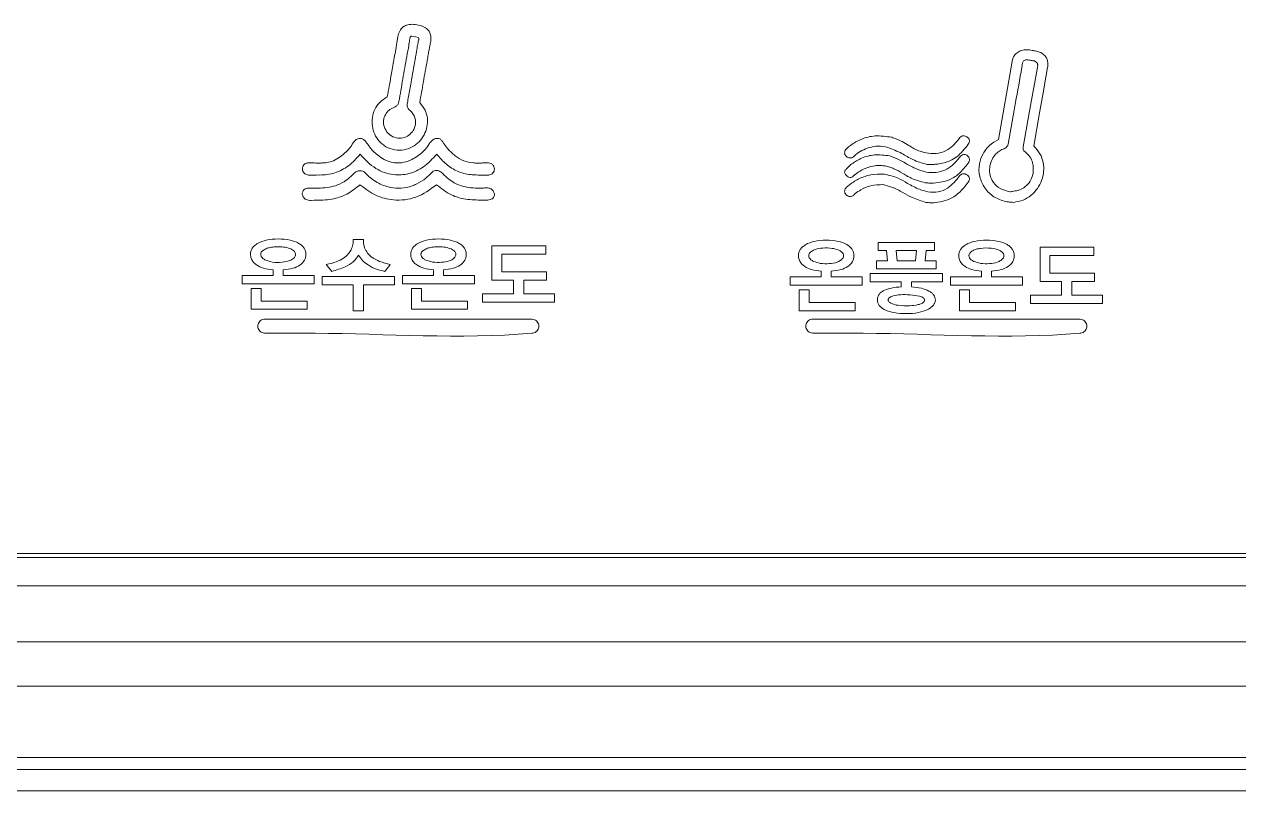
# Model space of a CAD drawing. Extents: x 7905 to 14077, y -986 to 9572.
# Drawn here: x 8913.33 to 8956.55, y -216.29 to -189.02 of the extents above; entities that cross this region are included whole.
import ezdxf

# ---------------------------------------------------------------- set-up
doc = ezdxf.new("R2010")
doc.units = 0
doc.header["$LTSCALE"] = 20
doc.header["$MEASUREMENT"] = 0
doc.layers.get('0').update_dxf_attribs({"linetype": 'CONTINUOUS'})

msp = doc.modelspace()

# ---------------------------------------------------------------- linework, layer by layer
at = {"color": 7, "linetype": 'Continuous', "lineweight": 15}
for p, q in [((8947.99661, -193.11754), (8948.48662, -190.34682)), ((8925.03573, -196.67439), (8925.40438, -196.67439)), ((8929.97691, -196.90067), (8931.88791, -196.90067)), ((8929.97691, -198.12375), (8929.97691, -196.90067)), ((8931.88791, -196.90067), (8931.88791, -197.19665)), ((8943.71829, -196.77765), (8945.72242, -196.77765)), ((8943.71829, -197.06693), (8943.71829, -196.77765)), ((8945.72242, -196.77765), (8945.72242, -197.06693)), ((8949.477, -196.94547), (8951.388, -196.94547)), ((8949.477, -198.17455), (8949.477, -196.94547)), ((8951.388, -196.94547), (8951.388, -197.24286)), ((8930.32616, -197.19665), (8930.32616, -197.83024)), ((8931.88791, -197.19665), (8930.32616, -197.19665)), ((8943.66079, -197.43664), (8944.04708, -197.43664)), ((8943.66079, -197.72592), (8943.66079, -197.43664)), ((8944.01286, -197.06693), (8943.71829, -197.06693)), ((8944.04708, -197.43664), (8944.01286, -197.06693)), ((8944.36247, -197.06693), (8945.0779, -197.06693)), ((8944.39457, -197.43664), (8944.36247, -197.06693)), ((8945.04544, -197.43664), (8944.39457, -197.43664)), ((8945.0779, -197.06693), (8945.04544, -197.43664)), ((8945.42644, -197.06693), (8945.39328, -197.43664)), ((8945.39328, -197.43664), (8945.77922, -197.43664)), ((8945.72242, -197.06693), (8945.42644, -197.06693)), ((8945.77922, -197.43664), (8945.77922, -197.72592)), ((8949.8259, -197.24286), (8949.8259, -197.87962)), ((8951.388, -197.24286), (8949.8259, -197.24286)), ((8922.18719, -197.95445), (8922.18719, -197.75442)), ((8922.54773, -197.75442), (8922.54773, -197.95445)), ((8924.27655, -197.80999), (8924.08147, -197.56869)), ((8927.8897, -197.95445), (8927.8897, -197.75442)), ((8928.25024, -197.75442), (8928.25024, -197.95445)), ((8930.32616, -197.83024), (8931.91084, -197.83024)), ((8931.91084, -197.83024), (8931.91084, -198.12375)), ((8941.6871, -198.00447), (8941.6871, -197.80339)), ((8942.048, -197.80339), (8942.048, -198.00447)), ((8943.43656, -197.88806), (8946.00408, -197.88806)), ((8943.43656, -198.18016), (8943.43656, -197.88806)), ((8945.77922, -197.72592), (8943.66079, -197.72592)), ((8946.00408, -197.88806), (8946.00408, -198.18016)), ((8947.38944, -198.00447), (8947.38944, -197.80339)), ((8947.74998, -197.80339), (8947.74998, -198.00447)), ((8949.8259, -197.87962), (8951.41058, -197.87962)), ((8951.41058, -197.87962), (8951.41058, -198.17455)), ((8921.08547, -197.95445), (8922.18719, -197.95445)), ((8921.08547, -198.25078), (8921.08547, -197.95445)), ((8923.65228, -198.25078), (8921.08547, -198.25078)), ((8922.54773, -197.95445), (8923.65228, -197.95445)), ((8923.65228, -197.95445), (8923.65228, -198.25078)), ((8923.93658, -197.99093), (8926.50339, -197.99093)), ((8923.93658, -198.28479), (8923.93658, -197.99093)), ((8925.03866, -198.28479), (8923.93658, -198.28479)), ((8925.03866, -199.21718), (8925.03866, -198.28479)), ((8925.40167, -198.28479), (8925.40167, -199.21718)), ((8926.50339, -198.28479), (8925.40167, -198.28479)), ((8926.50339, -197.99093), (8926.50339, -198.28479)), ((8926.78798, -197.95445), (8927.8897, -197.95445)), ((8926.78798, -198.25078), (8926.78798, -197.95445)), ((8929.35479, -198.25078), (8926.78798, -198.25078)), ((8928.25024, -197.95445), (8929.35479, -197.95445)), ((8929.35479, -197.95445), (8929.35479, -198.25078)), ((8930.74668, -198.12375), (8929.97691, -198.12375)), ((8930.74668, -198.60705), (8930.74668, -198.12375)), ((8931.10686, -198.12375), (8931.10686, -198.60705)), ((8931.91084, -198.12375), (8931.10686, -198.12375)), ((8940.58538, -198.00447), (8941.6871, -198.00447)), ((8940.58538, -198.30222), (8940.58538, -198.00447)), ((8943.1529, -198.30222), (8940.58538, -198.30222)), ((8942.048, -198.00447), (8943.1529, -198.00447)), ((8943.1529, -198.00447), (8943.1529, -198.30222)), ((8944.53547, -198.18016), (8943.43656, -198.18016)), ((8944.53547, -198.36113), (8944.53547, -198.18016)), ((8944.90412, -198.18016), (8944.90412, -198.36113)), ((8946.00408, -198.18016), (8944.90412, -198.18016)), ((8946.28771, -198.00447), (8947.38944, -198.00447)), ((8946.28771, -198.30222), (8946.28771, -198.00447)), ((8948.85523, -198.30222), (8946.28771, -198.30222)), ((8947.74998, -198.00447), (8948.85523, -198.00447)), ((8948.85523, -198.00447), (8948.85523, -198.30222)), ((8950.24676, -198.17455), (8949.477, -198.17455)), ((8950.24676, -198.66032), (8950.24676, -198.17455)), ((8950.60695, -198.17455), (8950.60695, -198.66032)), ((8951.41058, -198.17455), (8950.60695, -198.17455)), ((8921.40911, -199.16077), (8921.40911, -198.415)), ((8921.40911, -198.415), (8921.76118, -198.415)), ((8921.76118, -198.415), (8921.76118, -198.86726)), ((8927.11158, -199.16077), (8927.11158, -198.415)), ((8927.11158, -198.415), (8927.46365, -198.415)), ((8927.46365, -198.415), (8927.46365, -198.86726)), ((8929.63895, -198.60705), (8930.74668, -198.60705)), ((8929.63895, -198.90092), (8929.63895, -198.60705)), ((8931.10686, -198.60705), (8932.20294, -198.60705)), ((8932.20294, -198.60705), (8932.20294, -198.90092)), ((8940.90902, -199.21704), (8940.90902, -198.46739)), ((8940.90902, -198.46739), (8941.26109, -198.46739)), ((8941.26109, -198.46739), (8941.26109, -198.92177)), ((8946.61135, -199.21704), (8946.61135, -198.46739)), ((8946.61135, -198.46739), (8946.96343, -198.46739)), ((8946.96343, -198.46739), (8946.96343, -198.92177)), ((8949.13904, -198.66032), (8950.24676, -198.66032)), ((8949.13904, -198.9556), (8949.13904, -198.66032)), ((8950.60695, -198.66032), (8951.70303, -198.66032)), ((8951.70303, -198.66032), (8951.70303, -198.9556)), ((8923.40548, -199.16077), (8921.40911, -199.16077)), ((8921.76118, -198.86726), (8923.40548, -198.86726)), ((8923.40548, -198.86726), (8923.40548, -199.16077)), ((8929.1076, -199.16077), (8927.11158, -199.16077)), ((8927.46365, -198.86726), (8929.1076, -198.86726)), ((8929.1076, -198.86726), (8929.1076, -199.16077)), ((8932.20294, -198.90092), (8929.63895, -198.90092)), ((8941.26109, -198.92177), (8942.90539, -198.92177)), ((8942.90539, -198.92177), (8942.90539, -199.21704)), ((8946.96343, -198.92177), (8948.60772, -198.92177)), ((8948.60772, -198.92177), (8948.60772, -199.21704)), ((8951.70303, -198.9556), (8949.13904, -198.9556)), ((8925.40167, -199.21718), (8925.03866, -199.21718)), ((8942.90539, -199.21704), (8940.90902, -199.21704)), ((8948.60772, -199.21704), (8946.61135, -199.21704)), ((9020.85923, -207.84731), (8816.85923, -207.84731)), ((9020.95162, -207.99746), (8816.95162, -207.99746)), ((8816.95163, -208.99746), (9020.95163, -208.99746)), ((9020.95162, -210.99746), (8816.95162, -210.99746)), ((9015.33321, -212.56551), (8822.57003, -212.56551)), ((8822.50781, -215.1104), (9015.39544, -215.1104)), ((9015.39544, -215.53622), (8822.50781, -215.53622)), ((8817.86493, -216.29108), (9020.03832, -216.29108)), ((8817.86493, -216.29168), (9020.03832, -216.29168))]:
    msp.add_line(p, q, dxfattribs=at)
at = {"color": 7, "linetype": 'Continuous', "lineweight": 15, "flags": 128}
for points in [[(8927.12225, -189.4399), (8927.25627, -189.46936), (8927.36143, -189.49247)], [(8949.39467, -190.48582), (8949.10793, -192.10374), (8948.88244, -193.37471)], [(8949.74322, -190.55778), (8949.68331, -190.90089), (8949.58633, -191.45657), (8949.46154, -192.17166), (8949.25532, -193.35214)]]:
    msp.add_lwpolyline(points, dxfattribs=at)
at = {"color": 7, "linetype": 'Continuous', "lineweight": 15}
for points, knots in [([(8926.25265, -191.6049), (8926.27512, -191.47821), (8926.32496, -191.19722), (8926.40713, -190.73227), (8926.48525, -190.29282), (8926.54517, -189.9492), (8926.58374, -189.74063), (8926.60662, -189.58708), (8926.62578, -189.46283), (8926.65141, -189.3524), (8926.70211, -189.23858), (8926.78924, -189.11643), (8926.94889, -189.03412), (8927.14423, -189.00678), (8927.3589, -189.04272), (8927.56518, -189.10294), (8927.71439, -189.21556), (8927.78742, -189.35715), (8927.80393, -189.48184), (8927.80231, -189.58302), (8927.78036, -189.72449), (8927.7428, -189.89206), (8927.70553, -190.11235), (8927.63684, -190.49438), (8927.53682, -191.06229), (8927.44866, -191.55984), (8927.40518, -191.80528)], [0, 0, 0, 0, 0.06251728, 0.13865647, 0.22941082, 0.2793798, 0.30813413, 0.33245803, 0.35479527, 0.3692453, 0.38734085, 0.41519609, 0.44009732, 0.47232551, 0.5093502, 0.54509335, 0.57606697, 0.59689876, 0.62080351, 0.63640452, 0.64595633, 0.69028385, 0.71982741, 0.75448585, 0.87888875, 1, 1, 1, 1]), ([(8927.36143, -189.49247), (8927.36706, -189.50257), (8927.37752, -189.52133), (8927.3756, -189.55348), (8927.35846, -189.6018), (8927.3387, -189.70994), (8927.29792, -189.94175), (8927.21427, -190.41125), (8927.11257, -190.98179), (8927.02335, -191.49319), (8926.97452, -191.76262), (8926.95313, -191.88967), (8926.97354, -192.02), (8927.10946, -192.11693), (8927.2121, -192.26454), (8927.25968, -192.41647), (8927.25909, -192.599), (8927.19027, -192.79973), (8927.02891, -192.9753), (8926.80953, -193.07492), (8926.56335, -193.07355), (8926.33923, -192.97021), (8926.18028, -192.7876), (8926.10432, -192.56025), (8926.12743, -192.33327), (8926.22965, -192.1455), (8926.38133, -192.00705), (8926.54978, -191.9665), (8926.64182, -191.86361), (8926.71005, -191.5309), (8926.80113, -190.96865), (8926.9204, -190.29869), (8927.00673, -189.83662), (8927.03953, -189.61108), (8927.05134, -189.5097), (8927.07276, -189.46809), (8927.08572, -189.45264), (8927.10261, -189.44177), (8927.11558, -189.44054), (8927.12225, -189.4399)], [0, 0, 0, 0, 0.00410726, 0.00763116, 0.01122101, 0.02272391, 0.04729844, 0.0966962, 0.1955042, 0.25747505, 0.28484065, 0.29483471, 0.30410948, 0.33091921, 0.35065238, 0.36911925, 0.38754613, 0.41608588, 0.44384325, 0.47170743, 0.50100093, 0.53029723, 0.5584725, 0.58642381, 0.61492963, 0.63843434, 0.66272533, 0.68702127, 0.69903967, 0.71030033, 0.80842409, 0.90722407, 0.95662259, 0.97849407, 0.99034404, 0.99295152, 0.99533612, 0.99760315, 1, 1, 1, 1]), ([(8948.48662, -190.34682), (8948.49298, -190.30301), (8948.50378, -190.22855), (8948.57114, -190.12287), (8948.66298, -190.01711), (8948.81718, -189.93285), (8949.00486, -189.91751), (8949.18216, -189.9413), (8949.29715, -189.96426), (8949.34916, -189.97464)], [0, 0, 0, 0, 0.12073424, 0.20519644, 0.34189617, 0.50584962, 0.67565568, 0.85330341, 1, 1, 1, 1]), ([(8949.34916, -189.97464), (8949.42292, -189.99342), (8949.5497, -190.0257), (8949.63789, -190.12079), (8949.67478, -190.16056)], [0, 0, 0, 0, 0.58176843, 1, 1, 1, 1]), ([(8948.34798, -193.28088), (8948.44311, -192.74172), (8948.61298, -191.779), (8948.78418, -190.81651), (8948.85951, -190.39304)], [0, 0, 0, 0, 0.560025307, 1, 1, 1, 1]), ([(8948.85951, -190.39304), (8948.86256, -190.37453), (8948.8687, -190.33724), (8948.91116, -190.30056), (8948.9596, -190.28043), (8948.99328, -190.27816), (8949.01085, -190.27697)], [0, 0, 0, 0, 0.25951966, 0.52303933, 0.75115354, 1, 1, 1, 1]), ([(8949.01085, -190.27697), (8949.06208, -190.28543), (8949.1511, -190.30013), (8949.23986, -190.31632), (8949.27755, -190.32319)], [0, 0, 0, 0, 0.57544553, 1, 1, 1, 1]), ([(8949.27755, -190.32319), (8949.29714, -190.334), (8949.33209, -190.3533), (8949.36086, -190.38091), (8949.3735, -190.39304)], [0, 0, 0, 0, 0.560456427, 1, 1, 1, 1]), ([(8949.3735, -190.39304), (8949.37849, -190.40085), (8949.38884, -190.41706), (8949.39401, -190.44956), (8949.39443, -190.47261), (8949.39467, -190.48582)], [0, 0, 0, 0, 0.28422228, 0.58964858, 1, 1, 1, 1]), ([(8949.67478, -190.16056), (8949.71329, -190.23384), (8949.77979, -190.36036), (8949.75405, -190.49931), (8949.74322, -190.55778)], [0, 0, 0, 0, 0.57921531, 1, 1, 1, 1]), ([(8927.40518, -191.80528), (8927.4766, -191.89102), (8927.61418, -192.05617), (8927.69463, -192.36785), (8927.67672, -192.67366), (8927.57093, -192.96013), (8927.39107, -193.20745), (8927.14602, -193.39643), (8926.8438, -193.50339), (8926.51391, -193.50099), (8926.20241, -193.39455), (8925.95473, -193.19388), (8925.78956, -192.93463), (8925.70589, -192.64198), (8925.70502, -192.33691), (8925.79256, -192.04261), (8925.97279, -191.77492), (8926.1571, -191.66295), (8926.25265, -191.6049)], [0, 0, 0, 0, 0.06668851, 0.12843978, 0.18891088, 0.24951075, 0.31034128, 0.37139044, 0.43371608, 0.50043019, 0.56693745, 0.6287844, 0.68932849, 0.74982631, 0.81037353, 0.87106682, 0.93316162, 1, 1, 1, 1]), ([(8925.28138, -193.64431), (8925.1518, -193.79024), (8924.90095, -194.07275), (8924.39667, -194.33383), (8923.99123, -194.38567), (8923.64831, -194.37668), (8923.44246, -194.41054), (8923.2861, -194.31806), (8923.23843, -194.2504), (8923.22836, -194.16496), (8923.24362, -194.08694), (8923.27413, -194.02401), (8923.31488, -193.98103), (8923.36728, -193.95846), (8923.48344, -193.9426), (8923.66119, -193.95618), (8923.86939, -193.95792), (8924.07311, -193.94678), (8924.37719, -193.8829), (8924.69414, -193.65492), (8924.96439, -193.37913), (8925.06891, -193.16961), (8925.17566, -193.09734), (8925.237, -193.07813), (8925.29885, -193.07365), (8925.37694, -193.08936), (8925.45746, -193.16005), (8925.55109, -193.2786), (8925.68107, -193.47245), (8925.88594, -193.66455), (8926.14456, -193.84126), (8926.4337, -193.95085), (8926.76178, -193.9598), (8927.12821, -193.84933), (8927.45492, -193.63265), (8927.69886, -193.36592), (8927.82274, -193.13907), (8927.97131, -193.07879), (8928.05827, -193.07619), (8928.13286, -193.09637), (8928.19975, -193.16075), (8928.27212, -193.28652), (8928.42142, -193.47483), (8928.65255, -193.69946), (8928.96177, -193.89495), (8929.25198, -193.95336), (8929.47773, -193.95565), (8929.65882, -193.95465), (8929.81266, -193.94294), (8929.95519, -193.9608), (8930.02226, -194.03843), (8930.06186, -194.12054), (8930.0661, -194.20489), (8930.03613, -194.27934), (8929.97257, -194.353), (8929.85945, -194.38928), (8929.69054, -194.3842), (8929.47263, -194.38091), (8929.13798, -194.376), (8928.74047, -194.26572), (8928.33055, -194.0075), (8928.1196, -193.76814), (8928.01047, -193.64431)], [0, 0, 0, 0, 0.044151, 0.08547381, 0.12614075, 0.13542754, 0.16414588, 0.16997116, 0.17587421, 0.18228551, 0.18898097, 0.19376055, 0.19804859, 0.20215227, 0.20647664, 0.22463462, 0.2425294, 0.25390423, 0.27106981, 0.312536, 0.33989927, 0.35908138, 0.36394726, 0.36881963, 0.37354662, 0.3779605, 0.38657419, 0.39701012, 0.41259491, 0.43948854, 0.46033655, 0.48368883, 0.50885218, 0.53353783, 0.56983846, 0.59634973, 0.61604692, 0.62612789, 0.63108149, 0.63571872, 0.64332169, 0.65137184, 0.66883706, 0.69774065, 0.72457813, 0.75085588, 0.76379643, 0.77605757, 0.79195259, 0.79937679, 0.80737556, 0.8138946, 0.82003893, 0.82593324, 0.83178066, 0.84165317, 0.8515723, 0.87030984, 0.89128117, 0.92764112, 0.96256617, 1, 1, 1, 1]), ([(8942.59357, -193.44375), (8942.64003, -193.40383), (8942.80165, -193.26493), (8943.13424, -193.08116), (8943.64157, -192.95409), (8944.00157, -193.00921), (8944.19911, -193.03946)], [0, 0, 0, 0, 0.10671755, 0.37125968, 0.65499151, 1, 1, 1, 1]), ([(8944.19911, -193.03946), (8944.25359, -193.05699), (8944.34446, -193.08622), (8944.46604, -193.14174), (8944.6155, -193.21817), (8944.72832, -193.28216), (8944.80796, -193.32734)], [0, 0, 0, 0, 0.254061882, 0.423743448, 0.593195455, 1, 1, 1, 1]), ([(8945.50434, -193.60638), (8945.62761, -193.61471), (8945.86801, -193.63095), (8946.1872, -193.49986), (8946.43848, -193.29848), (8946.55923, -193.13421), (8946.62265, -193.04794)], [0, 0, 0, 0, 0.27678067, 0.53979079, 0.75830165, 1, 1, 1, 1]), ([(8946.62265, -193.04794), (8946.64356, -193.03047), (8946.68373, -192.99693), (8946.756, -192.97952), (8946.82394, -192.9903), (8946.85957, -193.0137), (8946.87841, -193.02607)], [0, 0, 0, 0, 0.28690831, 0.55097956, 0.76254635, 1, 1, 1, 1]), ([(8946.87841, -193.02607), (8946.8944, -193.03581), (8946.92553, -193.05481), (8946.95541, -193.10148), (8946.9689, -193.15726), (8946.96235, -193.2217), (8946.93869, -193.26056), (8946.92639, -193.28077)], [0, 0, 0, 0, 0.18760828, 0.36547723, 0.54373581, 0.76271124, 1, 1, 1, 1]), ([(8948.25308, -195.3291), (8948.10884, -195.28263), (8947.82066, -195.18978), (8947.49758, -194.8565), (8947.30352, -194.44109), (8947.29031, -193.99995), (8947.43406, -193.61767), (8947.66802, -193.31055), (8947.88685, -193.18201), (8947.99661, -193.11754)], [0, 0, 0, 0, 0.15304694, 0.30575556, 0.45871202, 0.61406789, 0.74238738, 0.87077546, 1, 1, 1, 1]), ([(8942.59358, -193.72386), (8942.57832, -193.70945), (8942.54849, -193.68126), (8942.5265, -193.62318), (8942.52348, -193.56028), (8942.54263, -193.49387), (8942.57644, -193.4606), (8942.59357, -193.44375)], [0, 0, 0, 0, 0.1941072, 0.37950284, 0.56266968, 0.77848834, 1, 1, 1, 1]), ([(8944.06113, -193.3993), (8943.94515, -193.37614), (8943.72446, -193.33206), (8943.40768, -193.39354), (8943.13916, -193.50445), (8942.9642, -193.6162), (8942.87407, -193.69332), (8942.85479, -193.71478), (8942.85039, -193.72099), (8942.84964, -193.72304), (8942.84934, -193.72386)], [0, 0, 0, 0, 0.26833094, 0.51059741, 0.72433778, 0.93193782, 0.98272594, 0.99500642, 0.99801386, 1, 1, 1, 1]), ([(8945.45884, -194.00361), (8945.28573, -193.95543), (8944.96788, -193.86696), (8944.53818, -193.58631), (8944.23005, -193.46552), (8944.06113, -193.3993)], [0, 0, 0, 0, 0.35081226, 0.64411271, 1, 1, 1, 1]), ([(8944.80796, -193.32734), (8944.93746, -193.40804), (8945.15399, -193.54298), (8945.40389, -193.58821), (8945.50434, -193.60638)], [0, 0, 0, 0, 0.59805301, 1, 1, 1, 1]), ([(8946.92639, -193.28077), (8946.80137, -193.44366), (8946.55955, -193.75872), (8946.11577, -193.95156), (8945.8051, -193.99881), (8945.66884, -194.00592), (8945.55948, -194.00243), (8945.50374, -194.00309), (8945.45884, -194.00361)], [0, 0, 0, 0, 0.35372292, 0.68413819, 0.80898855, 0.90270339, 0.92163099, 1, 1, 1, 1]), ([(8947.69534, -194.04958), (8947.71546, -193.97236), (8947.75558, -193.81836), (8947.88684, -193.6389), (8948.03812, -193.50729), (8948.15022, -193.4648), (8948.20546, -193.44386)], [0, 0, 0, 0, 0.28592876, 0.57018116, 0.7881953, 1, 1, 1, 1]), ([(8948.20546, -193.44386), (8948.22443, -193.43536), (8948.26244, -193.41835), (8948.31361, -193.36145), (8948.33487, -193.31162), (8948.34798, -193.28088)], [0, 0, 0, 0, 0.27635818, 0.55354095, 1, 1, 1, 1]), ([(8949.25532, -193.35214), (8949.33566, -193.4392), (8949.49111, -193.60768), (8949.6051, -193.93127), (8949.62209, -194.25942), (8949.54847, -194.57881), (8949.39524, -194.87021), (8949.16892, -195.11303), (8948.87604, -195.29512), (8948.64936, -195.33438), (8948.53319, -195.3545)], [0, 0, 0, 0, 0.13213917, 0.25570917, 0.37680859, 0.49810968, 0.62017029, 0.74312338, 0.8683602, 1, 1, 1, 1]), ([(8948.88244, -193.37471), (8948.8781, -193.39519), (8948.86945, -193.43609), (8948.88256, -193.49299), (8948.91026, -193.53895), (8948.93851, -193.5534), (8948.95264, -193.56063)], [0, 0, 0, 0, 0.28566784, 0.57036952, 0.78516718, 1, 1, 1, 1]), ([(8948.95264, -193.56063), (8949.0109, -193.61649), (8949.1255, -193.72637), (8949.24665, -193.99387), (8949.23741, -194.20093), (8949.23169, -194.32933)], [0, 0, 0, 0, 0.28204899, 0.55479199, 1, 1, 1, 1]), ([(8928.01047, -193.64431), (8927.86121, -193.80468), (8927.5805, -194.1063), (8927.0318, -194.36272), (8926.42924, -194.40558), (8925.78823, -194.17605), (8925.45794, -193.82954), (8925.28138, -193.64431)], [0, 0, 0, 0, 0.20459953, 0.38478625, 0.55450502, 0.76185154, 1, 1, 1, 1]), ([(8942.59357, -194.16578), (8942.59379, -194.16476), (8942.59428, -194.16234), (8942.59674, -194.15741), (8942.60319, -194.14718), (8942.623, -194.12295), (8942.6812, -194.0642), (8942.84238, -193.93125), (8943.14478, -193.75521), (8943.61225, -193.63174), (8943.95094, -193.67691), (8944.13027, -193.70082)], [0, 0, 0, 0, 0.001864436, 0.00439135, 0.009747671, 0.023452839, 0.060080136, 0.157212375, 0.395426732, 0.679884552, 1, 1, 1, 1]), ([(8942.84934, -193.72386), (8942.82771, -193.7401), (8942.78501, -193.77217), (8942.70934, -193.77879), (8942.64268, -193.76284), (8942.61004, -193.73693), (8942.59358, -193.72386)], [0, 0, 0, 0, 0.28366824, 0.56019019, 0.77809644, 1, 1, 1, 1]), ([(8944.13027, -193.70082), (8944.25136, -193.74556), (8944.47136, -193.82685), (8944.67143, -193.94896), (8944.76139, -194.00386)], [0, 0, 0, 0, 0.55038388, 1, 1, 1, 1]), ([(8944.76139, -194.00386), (8944.82317, -194.03543), (8944.9455, -194.09793), (8945.16426, -194.20632), (8945.33217, -194.25434), (8945.43449, -194.28361)], [0, 0, 0, 0, 0.284970757, 0.564256395, 1, 1, 1, 1]), ([(8945.43449, -194.28361), (8945.545, -194.29192), (8945.76805, -194.3087), (8946.09676, -194.22233), (8946.39207, -194.02765), (8946.54247, -193.84508), (8946.62265, -193.74774)], [0, 0, 0, 0, 0.24072903, 0.48589745, 0.72593297, 1, 1, 1, 1]), ([(8946.92639, -193.95482), (8946.82119, -194.08988), (8946.62691, -194.33929), (8946.17234, -194.6247), (8945.81824, -194.65753), (8945.60988, -194.67685)], [0, 0, 0, 0, 0.32714183, 0.60409971, 1, 1, 1, 1]), ([(8946.62265, -193.74774), (8946.64247, -193.72491), (8946.67937, -193.6824), (8946.75163, -193.65224), (8946.82034, -193.65226), (8946.85856, -193.66867), (8946.87842, -193.67719)], [0, 0, 0, 0, 0.30858485, 0.57459605, 0.77895912, 1, 1, 1, 1]), ([(8946.87842, -193.67719), (8946.90146, -193.69853), (8946.94569, -193.73949), (8946.96987, -193.82085), (8946.96296, -193.89618), (8946.93877, -193.93496), (8946.92639, -193.95482)], [0, 0, 0, 0, 0.2959139, 0.56790909, 0.77880871, 1, 1, 1, 1]), ([(8925.27718, -194.72825), (8925.12832, -194.84869), (8924.83365, -195.08708), (8924.36068, -195.24176), (8923.92904, -195.28208), (8923.64927, -195.27909), (8923.44953, -195.28513), (8923.34221, -195.25298), (8923.2674, -195.17969), (8923.22644, -195.0944), (8923.22215, -195.0145), (8923.25839, -194.93469), (8923.32236, -194.8691), (8923.41117, -194.84376), (8923.59327, -194.84766), (8923.95211, -194.85521), (8924.4034, -194.79301), (8924.77217, -194.59272), (8924.97189, -194.42706), (8925.09135, -194.28545), (8925.20234, -194.23515), (8925.29772, -194.22578), (8925.36972, -194.23586), (8925.42988, -194.27021), (8925.50055, -194.35298), (8925.63687, -194.47421), (8925.89418, -194.6637), (8926.24317, -194.81581), (8926.65297, -194.86626), (8926.9562, -194.82432), (8927.17264, -194.75428), (8927.3799, -194.66587), (8927.60282, -194.52097), (8927.77188, -194.35739), (8927.86245, -194.26267), (8927.92554, -194.22951), (8928.03103, -194.20717), (8928.17292, -194.26509), (8928.28336, -194.4046), (8928.4404, -194.53241), (8928.65476, -194.68043), (8928.94919, -194.80054), (8929.30668, -194.84697), (8929.61278, -194.85045), (8929.81817, -194.83577), (8929.91953, -194.85621), (8929.97138, -194.891), (8930.01599, -194.93959), (8930.04914, -194.9988), (8930.06488, -195.06335), (8930.05939, -195.12488), (8930.03431, -195.1832), (8929.98165, -195.23043), (8929.90702, -195.2594), (8929.83607, -195.27178), (8929.74354, -195.2755), (8929.48289, -195.27123), (8929.06068, -195.26877), (8928.4833, -195.106), (8928.17486, -194.86175), (8928.00627, -194.72825)], [0, 0, 0, 0, 0.04607965, 0.09121309, 0.11779832, 0.15091786, 0.15910563, 0.16595056, 0.17749764, 0.1831688, 0.18859946, 0.1962769, 0.20374564, 0.21002532, 0.21799858, 0.2477716, 0.29727127, 0.3258097, 0.34825808, 0.35992092, 0.37019457, 0.37673498, 0.38301444, 0.38744675, 0.39317983, 0.40918842, 0.43159114, 0.47042333, 0.49977143, 0.53061741, 0.54366616, 0.5548094, 0.58515379, 0.60724901, 0.61188265, 0.61669386, 0.62429135, 0.63732565, 0.6510393, 0.66705847, 0.68617268, 0.71404173, 0.7430506, 0.77293399, 0.78823902, 0.79266434, 0.79765047, 0.80304497, 0.80854918, 0.8139143, 0.8188862, 0.82325477, 0.82899143, 0.83545951, 0.84243049, 0.84634873, 0.85787556, 0.90558118, 0.94839324, 1, 1, 1, 1]), ([(8942.59358, -194.40003), (8942.57862, -194.38692), (8942.55102, -194.36273), (8942.52665, -194.31542), (8942.52327, -194.26981), (8942.53607, -194.22984), (8942.5594, -194.19478), (8942.5817, -194.17586), (8942.59357, -194.16578)], [0, 0, 0, 0, 0.2116692, 0.3907067, 0.5549862, 0.68779871, 0.83378977, 1, 1, 1, 1]), ([(8942.84934, -194.40003), (8942.83604, -194.41519), (8942.8107, -194.44407), (8942.75849, -194.46742), (8942.70117, -194.47089), (8942.64029, -194.45008), (8942.60966, -194.41726), (8942.59358, -194.40003)], [0, 0, 0, 0, 0.20022272, 0.38132935, 0.55563601, 0.766665, 1, 1, 1, 1]), ([(8942.59386, -194.81913), (8942.63383, -194.78418), (8942.77412, -194.66152), (8943.05793, -194.4959), (8943.47432, -194.34214), (8943.78099, -194.34927), (8943.94605, -194.35311)], [0, 0, 0, 0, 0.1082289, 0.37988002, 0.6662209, 1, 1, 1, 1]), ([(8944.59524, -194.32877), (8944.48994, -194.26694), (8944.343, -194.18067), (8944.15156, -194.10588), (8944.02685, -194.06925), (8943.91054, -194.04825), (8943.76328, -194.03707), (8943.56285, -194.04888), (8943.26825, -194.12434), (8943.03348, -194.26256), (8942.89208, -194.36872), (8942.86022, -194.39397), (8942.8525, -194.39905), (8942.85026, -194.39974), (8942.84934, -194.40003)], [0, 0, 0, 0, 0.19315432, 0.26955867, 0.32519222, 0.39906266, 0.45645178, 0.55906799, 0.71606267, 0.93387399, 0.98545716, 0.99629607, 0.99847809, 1, 1, 1, 1]), ([(8943.94605, -194.35311), (8944.11172, -194.39117), (8944.40105, -194.45765), (8944.65344, -194.61252), (8944.76132, -194.67872)], [0, 0, 0, 0, 0.57256842, 1, 1, 1, 1]), ([(8945.38793, -194.65473), (8945.23645, -194.61587), (8944.9567, -194.54411), (8944.70887, -194.39646), (8944.59524, -194.32877)], [0, 0, 0, 0, 0.54149409, 1, 1, 1, 1]), ([(8945.48099, -194.97999), (8945.60765, -194.98892), (8945.852, -195.00613), (8946.28659, -194.8283), (8946.49168, -194.56742), (8946.62328, -194.40003)], [0, 0, 0, 0, 0.27832863, 0.53694552, 1, 1, 1, 1]), ([(8946.62328, -194.40003), (8946.64388, -194.38214), (8946.68342, -194.3478), (8946.75578, -194.33001), (8946.82381, -194.34082), (8946.85947, -194.36432), (8946.87834, -194.37674)], [0, 0, 0, 0, 0.28675989, 0.55050667, 0.76224005, 1, 1, 1, 1]), ([(8946.87834, -194.37674), (8946.89433, -194.38646), (8946.92552, -194.4054), (8946.95536, -194.45225), (8946.96877, -194.50833), (8946.96209, -194.57321), (8946.93833, -194.61245), (8946.92597, -194.63286)], [0, 0, 0, 0, 0.18654625, 0.36384297, 0.54211133, 0.76171947, 1, 1, 1, 1]), ([(8948.32293, -194.95833), (8948.21112, -194.92345), (8947.98963, -194.85433), (8947.77478, -194.60319), (8947.66629, -194.32295), (8947.68557, -194.1415), (8947.69534, -194.04958)], [0, 0, 0, 0, 0.28205419, 0.55873522, 0.77646341, 1, 1, 1, 1]), ([(8949.23169, -194.32933), (8949.20342, -194.42227), (8949.14796, -194.60459), (8948.96491, -194.80135), (8948.75441, -194.92429), (8948.60765, -194.94688), (8948.53319, -194.95833)], [0, 0, 0, 0, 0.28611073, 0.56129539, 0.77740066, 1, 1, 1, 1]), ([(8928.00627, -194.72825), (8927.77135, -194.89851), (8927.31494, -195.22927), (8926.5185, -195.31162), (8925.81446, -195.13623), (8925.45969, -194.86684), (8925.27718, -194.72825)], [0, 0, 0, 0, 0.2867824, 0.55716147, 0.77218511, 1, 1, 1, 1]), ([(8942.59386, -195.09712), (8942.57849, -195.0829), (8942.54849, -195.05514), (8942.52628, -194.99742), (8942.52324, -194.93483), (8942.5426, -194.86871), (8942.57661, -194.83582), (8942.59386, -194.81913)], [0, 0, 0, 0, 0.19431422, 0.37942228, 0.56222432, 0.77789953, 1, 1, 1, 1]), ([(8943.89737, -194.72458), (8943.74773, -194.72633), (8943.4687, -194.72959), (8943.1387, -194.8798), (8942.94908, -195.00324), (8942.8706, -195.07049), (8942.85395, -195.0891), (8942.85017, -195.09455), (8942.84953, -195.09638), (8942.84927, -195.09712)], [0, 0, 0, 0, 0.3886166, 0.72463481, 0.93238432, 0.98272089, 0.99493139, 0.99795731, 1, 1, 1, 1]), ([(8944.59587, -195.00399), (8944.46568, -194.93221), (8944.24397, -194.80999), (8943.99864, -194.74954), (8943.89737, -194.72458)], [0, 0, 0, 0, 0.5872108, 1, 1, 1, 1]), ([(8944.76132, -194.67872), (8944.90001, -194.75603), (8945.12904, -194.8837), (8945.38144, -194.95276), (8945.48099, -194.97999)], [0, 0, 0, 0, 0.605569829, 1, 1, 1, 1]), ([(8945.60988, -194.67685), (8945.57994, -194.67453), (8945.52919, -194.67059), (8945.45569, -194.65873), (8945.41139, -194.65612), (8945.38793, -194.65473)], [0, 0, 0, 0, 0.40360962, 0.68425479, 1, 1, 1, 1]), ([(8946.92597, -194.63286), (8946.8198, -194.76848), (8946.62329, -195.0195), (8946.17478, -195.31422), (8945.82208, -195.35354), (8945.6167, -195.37643)], [0, 0, 0, 0, 0.32925203, 0.60941956, 1, 1, 1, 1]), ([(8942.84927, -195.09712), (8942.82758, -195.11335), (8942.78478, -195.14539), (8942.70914, -195.15205), (8942.64262, -195.13612), (8942.6102, -195.11019), (8942.59386, -195.09712)], [0, 0, 0, 0, 0.28458744, 0.5613887, 0.77891137, 1, 1, 1, 1]), ([(8945.41185, -195.35465), (8945.25125, -195.3032), (8944.96777, -195.2124), (8944.70833, -195.06701), (8944.59587, -195.00399)], [0, 0, 0, 0, 0.56654139, 1, 1, 1, 1]), ([(8948.53319, -194.95833), (8948.49395, -194.96768), (8948.42354, -194.98446), (8948.3538, -194.96635), (8948.32293, -194.95833)], [0, 0, 0, 0, 0.55734954, 1, 1, 1, 1]), ([(8945.6167, -195.37643), (8945.57118, -195.37021), (8945.5031, -195.36091), (8945.43456, -195.3562), (8945.41185, -195.35465)], [0, 0, 0, 0, 0.66854553, 1, 1, 1, 1]), ([(8948.53319, -195.3545), (8948.47264, -195.34996), (8948.37913, -195.34295), (8948.28593, -195.33271), (8948.25308, -195.3291)], [0, 0, 0, 0, 0.64757874, 1, 1, 1, 1]), ([(8922.18719, -197.75442), (8922.07253, -197.74237), (8921.8652, -197.72056), (8921.62158, -197.61334), (8921.47526, -197.48207), (8921.39982, -197.34912), (8921.37735, -197.2138), (8921.39472, -197.08993), (8921.44503, -196.98418), (8921.52707, -196.89002), (8921.68733, -196.77505), (8921.97406, -196.67738), (8922.36906, -196.64613), (8922.764, -196.67676), (8923.05189, -196.77178), (8923.21325, -196.88583), (8923.29599, -196.98027), (8923.34651, -197.08769), (8923.36694, -197.2377), (8923.31866, -197.43025), (8923.13925, -197.60806), (8922.87123, -197.7212), (8922.66302, -197.74258), (8922.54773, -197.75442)], [0, 0, 0, 0, 0.0743876, 0.1345021, 0.16862169, 0.20010073, 0.23160132, 0.25565213, 0.28007267, 0.30635011, 0.33570826, 0.40690159, 0.49890255, 0.59100396, 0.66227858, 0.6916633, 0.7180336, 0.74272888, 0.76736852, 0.81503871, 0.86497396, 0.92523212, 1, 1, 1, 1]), ([(8921.91379, -197.408), (8921.88258, -197.39076), (8921.82619, -197.3596), (8921.7704, -197.29719), (8921.74853, -197.23918), (8921.74509, -197.19438), (8921.75533, -197.14886), (8921.78455, -197.10265), (8921.83755, -197.05681), (8921.92478, -197.00588), (8922.05575, -196.96022), (8922.25643, -196.9322), (8922.48682, -196.93156), (8922.71627, -196.96478), (8922.86764, -197.0302), (8922.94744, -197.09778), (8922.98149, -197.15097), (8922.99192, -197.209), (8922.98042, -197.26715), (8922.94616, -197.3212), (8922.89145, -197.36925), (8922.75221, -197.45033), (8922.49834, -197.4952), (8922.18598, -197.49931), (8921.99471, -197.43514), (8921.91379, -197.408)], [0, 0, 0, 0, 0.03623725, 0.0654874, 0.08299306, 0.09866307, 0.11063153, 0.13003144, 0.15321513, 0.18156449, 0.23270098, 0.29355213, 0.38756927, 0.46703082, 0.52884163, 0.55257551, 0.57283312, 0.5919599, 0.61126524, 0.63195078, 0.65606261, 0.68494431, 0.79536469, 0.91342988, 1, 1, 1, 1]), ([(8924.08147, -197.56869), (8924.20177, -197.54051), (8924.41585, -197.49036), (8924.68119, -197.35665), (8924.85997, -197.20658), (8924.97178, -197.03742), (8925.03665, -196.86018), (8925.03602, -196.73366), (8925.03573, -196.67439)], [0, 0, 0, 0, 0.25697813, 0.45727256, 0.61419606, 0.73766398, 0.87711026, 1, 1, 1, 1]), ([(8925.40438, -196.67439), (8925.4039, -196.72442), (8925.40292, -196.82647), (8925.4444, -196.99532), (8925.54363, -197.16978), (8925.72891, -197.33488), (8926.00455, -197.47772), (8926.22994, -197.53652), (8926.35865, -197.5701)], [0, 0, 0, 0, 0.10404822, 0.21224796, 0.35868097, 0.51529186, 0.72321256, 1, 1, 1, 1]), ([(8927.8897, -197.75442), (8927.77502, -197.74234), (8927.56761, -197.72049), (8927.32394, -197.61316), (8927.17754, -197.48189), (8927.10202, -197.34902), (8927.0795, -197.2138), (8927.0969, -197.09002), (8927.14726, -196.98434), (8927.22936, -196.8902), (8927.38969, -196.7752), (8927.67648, -196.67743), (8928.07156, -196.64612), (8928.4665, -196.67676), (8928.7544, -196.77176), (8928.91577, -196.88579), (8928.9985, -196.98024), (8929.04903, -197.08767), (8929.06945, -197.2377), (8929.02117, -197.43028), (8928.84173, -197.60807), (8928.57372, -197.72118), (8928.36552, -197.74258), (8928.25024, -197.75442)], [0, 0, 0, 0, 0.07439764, 0.13454061, 0.1686746, 0.20014923, 0.2316166, 0.25564036, 0.28005181, 0.30633404, 0.33570497, 0.40692528, 0.49893309, 0.59102795, 0.66229624, 0.69167834, 0.71804706, 0.74274251, 0.76738504, 0.81505784, 0.86499037, 0.92524337, 1, 1, 1, 1]), ([(8927.6163, -197.408), (8927.58515, -197.39074), (8927.52878, -197.35953), (8927.47284, -197.29726), (8927.45073, -197.23928), (8927.44722, -197.19444), (8927.45757, -197.14889), (8927.48697, -197.10272), (8927.54004, -197.05693), (8927.62716, -197.00593), (8927.75805, -196.96021), (8927.95872, -196.93222), (8928.18926, -196.93157), (8928.41883, -196.96471), (8928.57023, -197.03008), (8928.64978, -197.0974), (8928.6802, -197.14473), (8928.69164, -197.19043), (8928.69028, -197.23481), (8928.66548, -197.30819), (8928.5812, -197.3831), (8928.41506, -197.46025), (8928.16879, -197.49487), (8927.88042, -197.4971), (8927.69711, -197.43526), (8927.6163, -197.408)], [0, 0, 0, 0, 0.03620131, 0.06549169, 0.08300836, 0.09868314, 0.11065588, 0.13008605, 0.15330009, 0.18161992, 0.23268741, 0.29355759, 0.38760156, 0.46715077, 0.52894868, 0.55257626, 0.57262242, 0.58513517, 0.60013614, 0.61732229, 0.66277867, 0.70934729, 0.80377402, 0.91350195, 1, 1, 1, 1]), ([(8941.6871, -197.80339), (8941.57242, -197.79126), (8941.36493, -197.76933), (8941.12126, -197.66139), (8940.97491, -197.5295), (8940.89942, -197.39606), (8940.87689, -197.26033), (8940.89431, -197.13606), (8940.94467, -197.02988), (8941.02676, -196.93521), (8941.18702, -196.81951), (8941.47379, -196.72094), (8941.86899, -196.68934), (8942.26413, -196.72027), (8942.55217, -196.816), (8942.71364, -196.93071), (8942.79649, -197.02569), (8942.8471, -197.13364), (8942.86758, -197.28435), (8942.81917, -197.47767), (8942.63954, -197.65627), (8942.37142, -197.77002), (8942.16319, -197.7915), (8942.048, -197.80339)], [0, 0, 0, 0, 0.07426597, 0.1343593, 0.16851326, 0.2000427, 0.23157925, 0.25566069, 0.28013199, 0.30645896, 0.33584804, 0.40701041, 0.49884966, 0.59079858, 0.66205299, 0.69147374, 0.71790304, 0.74267042, 0.76738265, 0.81518201, 0.8651994, 0.92542763, 1, 1, 1, 1]), ([(8941.41388, -197.4552), (8941.38271, -197.43785), (8941.32648, -197.40656), (8941.26505, -197.33907), (8941.2401, -197.26187), (8941.26058, -197.16478), (8941.35485, -197.08626), (8941.52086, -197.00908), (8941.76986, -196.97334), (8942.05537, -196.9781), (8942.28261, -197.03151), (8942.412, -197.10794), (8942.47492, -197.17515), (8942.49517, -197.25439), (8942.46994, -197.34931), (8942.37944, -197.42954), (8942.21364, -197.50779), (8941.96705, -197.54274), (8941.67824, -197.54509), (8941.49479, -197.48271), (8941.41388, -197.4552)], [0, 0, 0, 0, 0.0362377, 0.06537805, 0.09086584, 0.11607205, 0.16173133, 0.20869429, 0.30333805, 0.41387145, 0.5000968, 0.53713562, 0.56612164, 0.59150585, 0.61697897, 0.66236085, 0.7089633, 0.80351299, 0.91333909, 1, 1, 1, 1]), ([(8947.38944, -197.80339), (8947.27477, -197.79128), (8947.06736, -197.76937), (8946.82375, -197.66151), (8946.67748, -197.52963), (8946.60207, -197.39614), (8946.5796, -197.26034), (8946.59697, -197.13599), (8946.64726, -197.02975), (8946.72929, -196.93507), (8946.88946, -196.81939), (8947.17618, -196.7209), (8947.57135, -196.68935), (8947.9665, -196.72027), (8948.25455, -196.816), (8948.41601, -196.93071), (8948.49885, -197.02569), (8948.54944, -197.13365), (8948.56991, -197.28435), (8948.52152, -197.47768), (8948.34185, -197.65629), (8948.0736, -197.77004), (8947.86526, -197.79151), (8947.74998, -197.80339)], [0, 0, 0, 0, 0.07425213, 0.13431431, 0.16845107, 0.1999798, 0.23154016, 0.2556415, 0.28011701, 0.30643486, 0.33580742, 0.40693787, 0.49877411, 0.59073316, 0.66198599, 0.6914043, 0.71783135, 0.74259757, 0.76730949, 0.81510851, 0.8651285, 0.92537599, 1, 1, 1, 1]), ([(8947.11621, -197.4552), (8947.08504, -197.43787), (8947.02867, -197.40653), (8946.97281, -197.34406), (8946.95089, -197.28617), (8946.94744, -197.24238), (8946.95623, -197.19936), (8946.98086, -197.15629), (8947.02604, -197.11291), (8947.10114, -197.06456), (8947.21346, -197.0177), (8947.43142, -196.97523), (8947.70953, -196.97223), (8947.97131, -197.0235), (8948.1143, -197.10793), (8948.17706, -197.17526), (8948.1971, -197.25451), (8948.17197, -197.34943), (8948.08154, -197.42972), (8947.91573, -197.50784), (8947.66922, -197.54274), (8947.38048, -197.54507), (8947.19709, -197.48271), (8947.11621, -197.4552)], [0, 0, 0, 0, 0.03622994, 0.065518479, 0.08305775, 0.098516048, 0.109643544, 0.127396308, 0.148106608, 0.172968761, 0.218135368, 0.271259115, 0.398394086, 0.500469509, 0.537489178, 0.566433704, 0.591810424, 0.617277309, 0.662627051, 0.709175225, 0.803670894, 0.913409905, 1, 1, 1, 1]), ([(8925.22801, -197.23828), (8925.17023, -197.31947), (8925.04622, -197.49374), (8924.70522, -197.68121), (8924.43689, -197.76182), (8924.27655, -197.80999)], [0, 0, 0, 0, 0.25985782, 0.5577198, 1, 1, 1, 1]), ([(8926.16462, -197.80999), (8926.06558, -197.78889), (8925.85583, -197.74421), (8925.58941, -197.60231), (8925.36298, -197.43883), (8925.27131, -197.30261), (8925.22801, -197.23828)], [0, 0, 0, 0, 0.2677552, 0.56703572, 0.79552922, 1, 1, 1, 1]), ([(8926.35865, -197.5701), (8926.32493, -197.61187), (8926.26033, -197.69189), (8926.19557, -197.77179), (8926.16462, -197.80999)], [0, 0, 0, 0, 0.521993548, 1, 1, 1, 1]), ([(8944.90412, -198.36113), (8945.02225, -198.37191), (8945.23565, -198.39137), (8945.47862, -198.47707), (8945.6213, -198.57149), (8945.6965, -198.64871), (8945.7438, -198.73625), (8945.76008, -198.8314), (8945.74101, -198.92892), (8945.68442, -199.02022), (8945.59556, -199.10227), (8945.42339, -199.20517), (8945.12627, -199.2938), (8944.72017, -199.32395), (8944.31563, -199.29673), (8944.0179, -199.21667), (8943.84574, -199.11595), (8943.75672, -199.03158), (8943.701, -198.93279), (8943.68418, -198.82581), (8943.69925, -198.72163), (8943.74652, -198.62793), (8943.82251, -198.55011), (8943.96579, -198.46078), (8944.20849, -198.38734), (8944.41874, -198.37049), (8944.53547, -198.36113)], [0, 0, 0, 0, 0.07730743, 0.13965813, 0.16557443, 0.18849396, 0.20934081, 0.22959332, 0.25030196, 0.27276529, 0.29855775, 0.32860207, 0.40306164, 0.49830566, 0.59336482, 0.66711078, 0.69685831, 0.72279015, 0.74632835, 0.76953277, 0.79221868, 0.81401333, 0.83691157, 0.86235738, 0.92358558, 1, 1, 1, 1]), ([(8945.18952, -198.68992), (8945.21486, -198.69846), (8945.26018, -198.71374), (8945.31664, -198.74485), (8945.35218, -198.77823), (8945.36728, -198.81159), (8945.36885, -198.8469), (8945.3538, -198.88692), (8945.31504, -198.92462), (8945.24407, -198.96454), (8945.08407, -199.01424), (8944.80431, -199.04134), (8944.47536, -199.03357), (8944.22451, -198.98169), (8944.11267, -198.90892), (8944.08181, -198.87009), (8944.07193, -198.8346), (8944.07264, -198.80613), (8944.0845, -198.77628), (8944.11194, -198.74649), (8944.16925, -198.71114), (8944.30293, -198.66521), (8944.6515, -198.61543), (8944.96404, -198.6587), (8945.18952, -198.68992)], [0, 0, 0, 0, 0.02792588, 0.04993054, 0.06702504, 0.07786187, 0.08731532, 0.10333443, 0.12083765, 0.14275464, 0.1880099, 0.29481341, 0.43464502, 0.53338278, 0.55538796, 0.57305248, 0.58375586, 0.59330257, 0.6023111, 0.6167428, 0.63474952, 0.67227793, 0.76357557, 1, 1, 1, 1]), ([(8921.8942, -199.51077), (8921.8675, -199.51327), (8921.81378, -199.51828), (8921.74179, -199.55748), (8921.68519, -199.61578), (8921.65014, -199.68915), (8921.64006, -199.76997), (8921.65593, -199.84996), (8921.69634, -199.92018), (8921.77845, -199.99607), (8921.92346, -200.01583), (8922.12184, -200.00856), (8922.42655, -200.01204), (8922.95579, -200.01035), (8925.97002, -200.00212), (8928.83866, -200.24078), (8931.47257, -200.00376), (8931.5459, -199.96505), (8931.6043, -199.90479), (8931.63864, -199.83043), (8931.64796, -199.75192), (8931.63319, -199.6737), (8931.59295, -199.60184), (8931.50944, -199.525), (8931.36402, -199.50588), (8931.16655, -199.51293), (8930.86187, -199.5095), (8930.33259, -199.51153), (8927.31891, -199.5082), (8924.46515, -199.50955), (8921.8942, -199.51077)], [0, 0, 0, 0, 0.00388077, 0.00780616, 0.01165123, 0.01558179, 0.01944815, 0.02334395, 0.02726165, 0.0311104, 0.03923014, 0.04746658, 0.06040959, 0.08352206, 0.12479439, 0.49999721, 0.50369674, 0.5076898, 0.51178253, 0.51575101, 0.51941371, 0.52315392, 0.52716903, 0.53125886, 0.53923288, 0.54746932, 0.56041233, 0.58352482, 0.62479714, 1, 1, 1, 1]), ([(8941.3942, -199.51077), (8941.3675, -199.51327), (8941.31378, -199.51828), (8941.24179, -199.55748), (8941.18519, -199.61578), (8941.15014, -199.68915), (8941.14006, -199.76997), (8941.15593, -199.84996), (8941.19634, -199.92018), (8941.27845, -199.99607), (8941.42346, -200.01583), (8941.62184, -200.00856), (8941.92655, -200.01204), (8942.45579, -200.01035), (8945.47002, -200.00212), (8948.33866, -200.24078), (8950.97257, -200.00376), (8951.0459, -199.96505), (8951.1043, -199.90479), (8951.13864, -199.83043), (8951.14796, -199.75192), (8951.13319, -199.6737), (8951.09295, -199.60184), (8951.00944, -199.525), (8950.86402, -199.50588), (8950.66654, -199.51293), (8950.36187, -199.5095), (8949.8326, -199.51153), (8946.81891, -199.5082), (8943.96515, -199.50955), (8941.3942, -199.51077)], [0, 0, 0, 0, 0.00388077, 0.00780616, 0.01165125, 0.01558178, 0.01944815, 0.02334396, 0.02726163, 0.03111042, 0.03923013, 0.04746658, 0.06040956, 0.08352208, 0.12479437, 0.49999717, 0.50369673, 0.50768981, 0.51178249, 0.51575101, 0.51941371, 0.52315393, 0.52716903, 0.53125884, 0.53923292, 0.54746936, 0.56041232, 0.5835248, 0.62479713, 1, 1, 1, 1])]:
    msp.add_open_spline(points, degree=3, knots=knots, dxfattribs=at)

doc.saveas('drawing.dxf')
